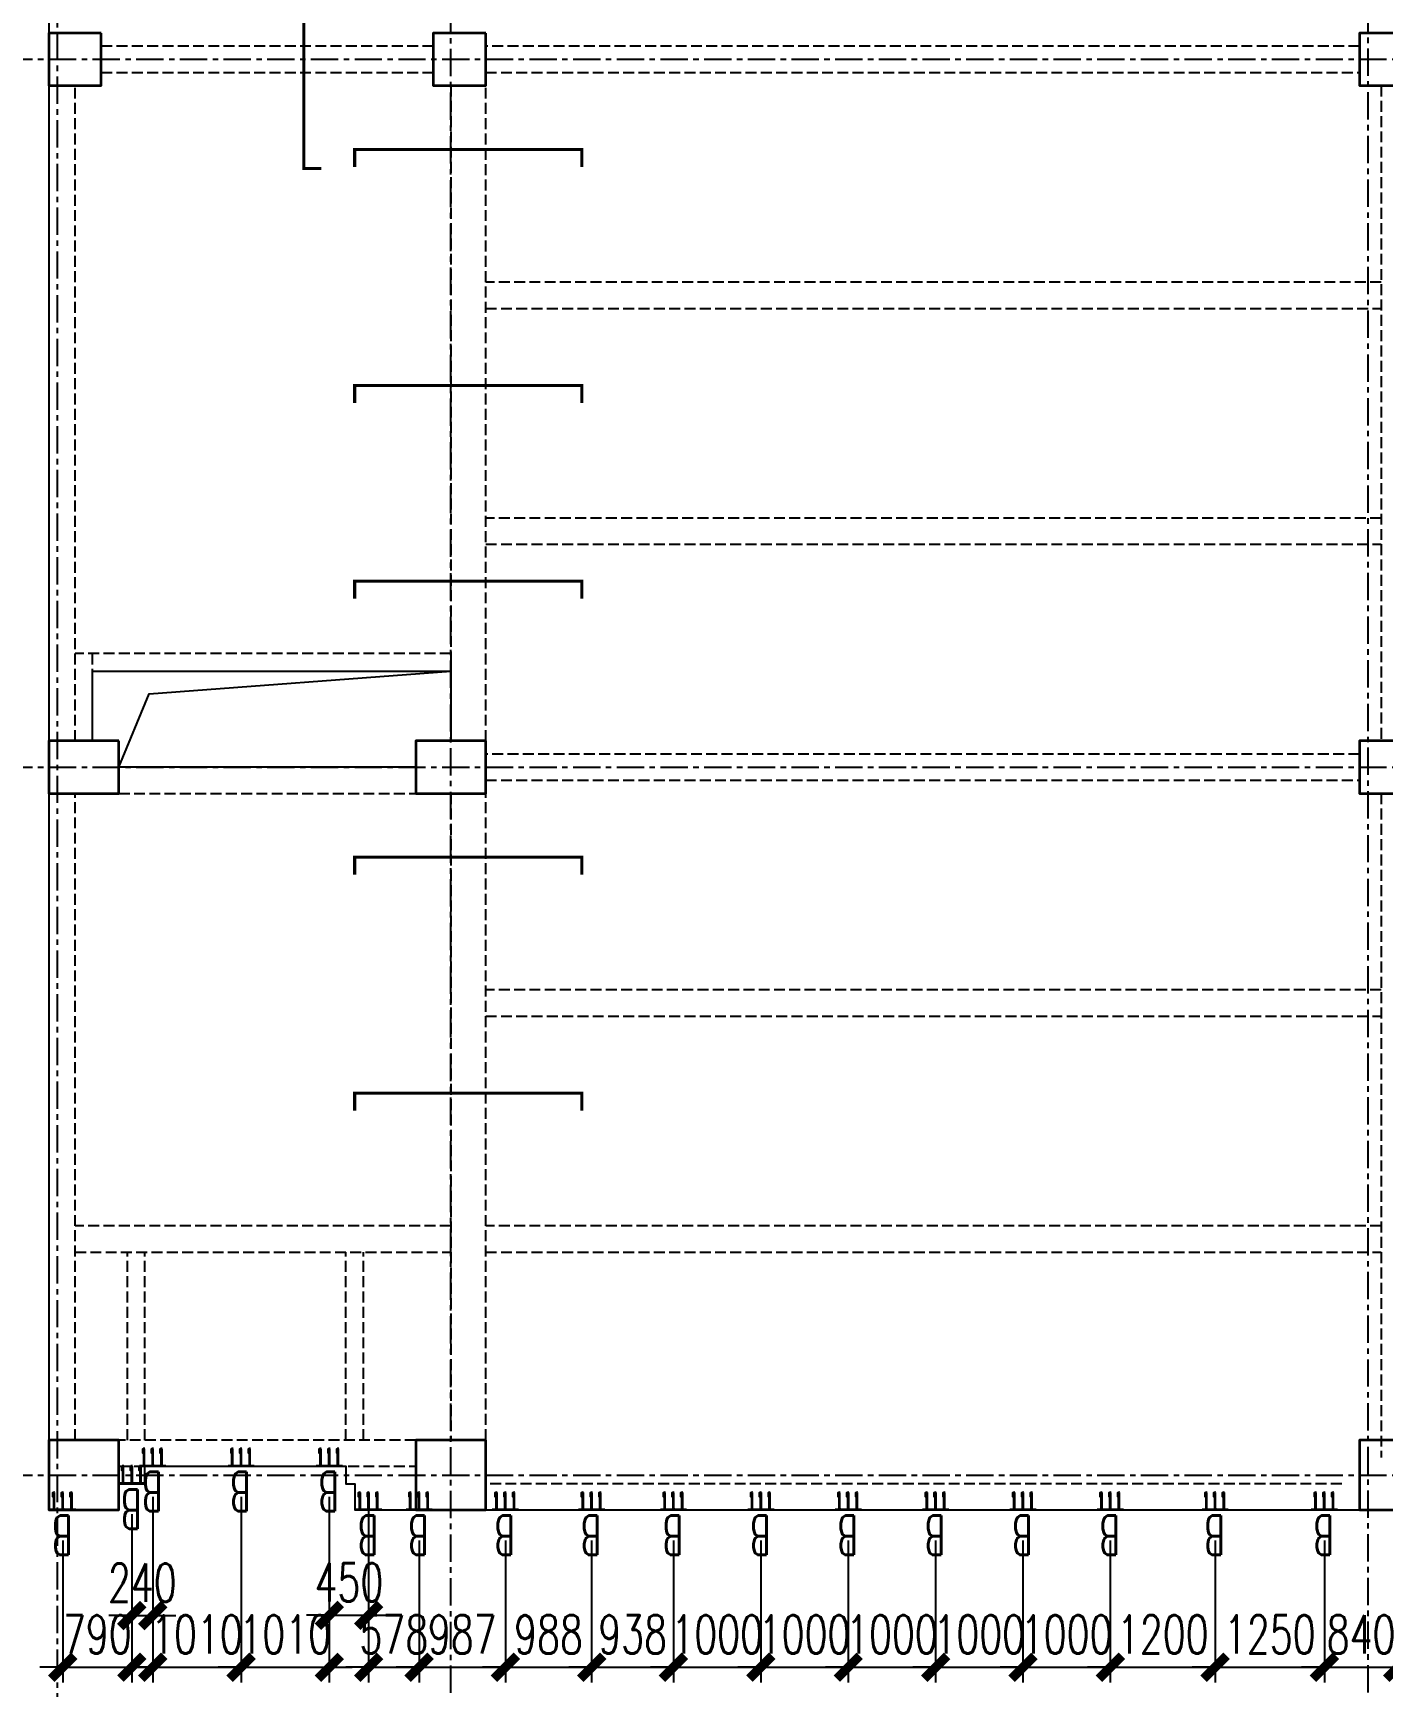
# Model space of a CAD drawing. Extents: x 782294 to 1727252, y -631030 to 17645.
# Drawn here: x 1540770 to 1556221, y -248356 to -229431 of the extents above; entities that cross this region are included whole.
import ezdxf

# ---------------------------------------------------------------- set-up
doc = ezdxf.new("R2010")
doc.units = 0
for name, pattern in [('10平面$0$DASH', [0.35, 0.25, -0.1]), ('__DASH', [0.35, 0.25, -0.1]), ('CENTER', [2, 1.25, -0.25, 0.25, -0.25]), ('DASHED', [0.75, 0.5, -0.25])]:
    doc.linetypes.add(name, pattern=pattern)
doc.layers.get('Defpoints').update_dxf_attribs({"color": 210})
for name, color, linetype in [('!ZN1-填充-8', 8, 'Continuous'), ('!ZN1-标注-173', 173, 'Continuous'), ('!ZN2-WALL-5', 5, 'Continuous'), ('2钢材断面', 2, 'Continuous'), ('30预埋件', 30, 'Continuous'), ('40钢材投影', 40, 'Continuous'), ('ALT_CEN-0-30', 1, 'CENTER'), ('DIM', 173, 'Continuous'), ('DOTE', 1, 'CENTER'), ('S-BEA1', 40, 'DASHED'), ('S-BKL1', 4, 'DASHED'), ('S-DK', 161, 'Continuous')]:
    doc.layers.add(name, color=color, linetype=linetype)
for name, color, linetype, lineweight in [('S-col', 2, 'Continuous', 0), ('楼板负筋钢筋', 14, 'Continuous', 35), ('砼柱', 2, 'Continuous', 35)]:
    doc.layers.add(name, color=color, linetype=linetype, lineweight=lineweight)
doc.styles.add('DHTEXT-1', font='romans.shx', dxfattribs={"width": 0.7, "bigfont": 'chinese.shx'})
doc.dimstyles.new('ZN175', dxfattribs={"dimscale": 175, "dimtxt": 2.5, "dimasz": 1.5, "dimexe": 1, "dimexo": 2, "dimgap": 0.9, "dimtad": 1, "dimdec": 0, "dimdsep": 46, "dimtxsty": 'DHTEXT-1', "dimblk": 'ARCHTICK', "dimcen": 2.5, "dimclrd": 173, "dimclre": 173, "dimclrt": 7, "dimazin": 2, "dimtfac": 1, "dimtdec": 0, "dimtix": 1, "dimtmove": 2, "dimatfit": 3, "dimfxl": 0, "dimtolj": 1, "dimtzin": 0, "dimarcsym": 0})
doc.dimstyles.new('ZN50', dxfattribs={"dimscale": 50, "dimtxt": 2.5, "dimasz": 1.5, "dimexe": 1, "dimexo": 2, "dimgap": 0.9, "dimtad": 1, "dimdec": 0, "dimdsep": 46, "dimtxsty": 'DHTEXT-1', "dimblk": 'ARCHTICK', "dimcen": 2.5, "dimclrd": 173, "dimclre": 173, "dimclrt": 7, "dimazin": 2, "dimtfac": 1, "dimtdec": 0, "dimtix": 1, "dimtmove": 2, "dimatfit": 3, "dimfxl": 0, "dimtolj": 1, "dimtzin": 12, "dimarcsym": 0})

# ---------------------------------------------------------------- blocks, each defined once
blk = doc.blocks.new('20250901082728')
at = {"layer": 'DOTE', "ltscale": 250}
for p, q in [((114600, -5993.9), (114600, 99662.3)), ((125100, -5988.9), (125100, 99662.3)), ((110100, -5810), (110100, 98940.2)), ((109500, 16200), (133969.2, 16200)), ((109500, 8100), (133969.2, 8100)), ((109500, 0), (133969.2, 0))]:
    blk.add_line(p, q, dxfattribs=at)
blk = doc.blocks.new('Z2')
at = {"layer": '砼柱', "lineweight": 35}
for points in [[(-15000, -73900), (-15600, -73900), (-15600, -74500), (-15000, -74500)], [(-10600, -73900), (-11200, -73900), (-11200, -74500), (-10600, -74500)], [(0, -73900), (-600, -73900), (-600, -74500), (0, -74500)], [(-14800, -82000), (-15600, -82000), (-15600, -82600), (-14800, -82600)], [(-10600, -82000), (-11400, -82000), (-11400, -82600), (-10600, -82600)], [(0, -82000), (-600, -82000), (-600, -82600), (0, -82600)], [(-14800, -90000), (-15600, -90000), (-15600, -90800), (-14800, -90800)], [(-10600, -90000), (-11400, -90000), (-11400, -90800), (-10600, -90800)], [(0, -90800), (0, -90000), (-600, -90000), (-600, -90800)]]:
    blk.add_lwpolyline(points, close=True, dxfattribs=at)
blk = doc.blocks.new('234')
at = {"layer": '!ZN1-填充-8'}
h = blk.add_hatch(color=252, dxfattribs=at)
h.dxf.hatch_style = 1
h.paths.add_polyline_path([(-105, -10), (-113, -10), (-105, -18)])
h = blk.add_hatch(color=252, dxfattribs=at)
h.dxf.hatch_style = 1
h.paths.add_polyline_path([(-95, -18), (-105, -18), (-105, -10), (-95, -10)])
h = blk.add_hatch(color=252, dxfattribs=at)
h.dxf.hatch_style = 1
h.paths.add_polyline_path([(-95, -10), (-87, -10), (-95, -18)])
h = blk.add_hatch(color=252, dxfattribs=at)
h.dxf.hatch_style = 1
h.paths.add_polyline_path([(-5, -10), (-13, -10), (-5, -18)])
h = blk.add_hatch(color=252, dxfattribs=at)
h.dxf.hatch_style = 1
h.paths.add_polyline_path([(5, -18), (-5, -18), (-5, -10), (5, -10)])
h = blk.add_hatch(color=252, dxfattribs=at)
h.dxf.hatch_style = 1
h.paths.add_polyline_path([(5, -10), (13, -10), (5, -18)])
h = blk.add_hatch(color=252, dxfattribs=at)
h.dxf.hatch_style = 1
h.paths.add_polyline_path([(95, -10), (87, -10), (95, -18)])
h = blk.add_hatch(color=252, dxfattribs=at)
h.dxf.hatch_style = 1
h.paths.add_polyline_path([(105, -18), (95, -18), (95, -10), (105, -10)])
h = blk.add_hatch(color=252, dxfattribs=at)
h.dxf.hatch_style = 1
h.paths.add_polyline_path([(105, -10), (113, -10), (105, -18)])
at = {"layer": '2钢材断面'}
for p, q in [((-150, 0), (-150, -10)), ((150, 0), (-150, 0)), ((150, 0), (150, -10)), ((-94, -10), (-150, -10)), ((0, -10), (-94, -10)), ((106, -10), (0, -10)), ((150, -10), (106, -10))]:
    blk.add_line(p, q, dxfattribs=at)
at = {"layer": '40钢材投影'}
for p, q in [((-105, -18), (-113, -10)), ((-105, -10), (-105, -200)), ((-95, -10), (-95, -200)), ((-95, -18), (-87, -10)), ((-5, -18), (-13, -10)), ((-5, -10), (-5, -200)), ((5, -10), (5, -200)), ((5, -18), (13, -10)), ((95, -18), (87, -10)), ((95, -10), (95, -200)), ((105, -10), (105, -200)), ((105, -18), (113, -10)), ((-95, -200), (-105, -200)), ((5, -200), (-5, -200)), ((105, -200), (95, -200))]:
    blk.add_line(p, q, dxfattribs=at)
for points in [[(-95, -172), (-95, -150), (-85, -150), (-85, -200), (-95, -200), (-95, -184)], [(5, -172), (5, -150), (15, -150), (15, -200), (5, -200), (5, -184)], [(105, -172), (105, -150), (115, -150), (115, -200), (105, -200), (105, -184)]]:
    blk.add_lwpolyline(points, dxfattribs=at)
at = {"layer": 'ALT_CEN-0-30', "ltscale": 0.3}
for p, q in [((-100, 0), (-100, -215)), ((0, 0), (0, -215)), ((100, 0), (100, -215))]:
    blk.add_line(p, q, dxfattribs=at)
blk = doc.blocks.new('20250902144919')
at = {"layer": '40钢材投影', "color": 2, "ltscale": 500}
blk.add_blockref('234', (0, 0), dxfattribs=at)
at = {"layer": '30预埋件', "style": 'DHTEXT-1', "text_generation_flag": 6, "width": 0.55}
blk.add_attdef('B', (-105, 65), '', height=450, rotation=180, dxfattribs=at)
blk = doc.blocks.new('20250902170249')
at = {"ltscale": 500, "rotation": 180}
for p in [(111190, 100), (112200, 100), (113210, 100), (110950, -100), (110160, -400), (113660, -400), (114238, -400), (115225, -400), (116213, -400), (117150, -400), (118150, -400), (119150, -400), (120150, -400), (121150, -400), (122150, -400), (123350, -400), (124600, -400)]:
    blk.add_blockref('20250902144919', p, dxfattribs=at).add_auto_attribs({'B': 'B'})
blk = doc.blocks.new('_ArchTick')
at = {"color": 0, "linetype": 'ByBlock', "const_width": 0.4}
blk.add_lwpolyline([(-0.5, -0.5), (0.5, 0.5)], dxfattribs=at)
blk = doc.blocks.new('*D136')
at = {"layer": 'Defpoints', "color": 0, "ltscale": 500, "transparency": 16777216}
for p in [(1541901, -246031), (1541111, -246331), (1541901, -248131)]:
    blk.add_point(p, dxfattribs=at)
at = {"layer": 'DIM', "color": 173, "linetype": 'ByBlock', "lineweight": -2, "ltscale": 500, "transparency": 16777216}
for p, q in [((1541901, -246381), (1541901, -248306)), ((1541111, -246681), (1541111, -248306)), ((1541111, -248131), (1540849, -248131)), ((1541111, -248131), (1541901, -248131)), ((1541901, -248131), (1542164, -248131))]:
    blk.add_line(p, q, dxfattribs=at)
at = {"layer": 'DIM', "color": 173, "lineweight": -2, "ltscale": 500, "transparency": 16777216, "xscale": 262.5, "yscale": 262.5, "zscale": 262.5}
blk.add_blockref('_ArchTick', (1541111, -248131), dxfattribs=at)
at = {"layer": 'DIM', "color": 173, "lineweight": -2, "ltscale": 500, "transparency": 16777216, "xscale": 262.5, "yscale": 262.5, "zscale": 262.5, "rotation": 180}
blk.add_blockref('_ArchTick', (1541901, -248131), dxfattribs=at)
at = {"layer": 'DIM', "color": 7, "ltscale": 500, "transparency": 16777216, "insert": (1541506, -247755), "char_height": 437.5, "attachment_point": 5, "style": 'DHTEXT-1'}
blk.add_mtext('\\A1;790', dxfattribs=at)
blk = doc.blocks.new('*D137')
at = {"layer": 'Defpoints', "color": 0, "ltscale": 1750, "transparency": 16777216}
for p in [(1542141, -245831), (1543151, -245931), (1543151, -248131)]:
    blk.add_point(p, dxfattribs=at)
at = {"layer": 'DIM', "color": 173, "linetype": 'ByBlock', "lineweight": -2, "ltscale": 1750, "transparency": 16777216}
for p, q in [((1542141, -246181), (1542141, -248306)), ((1543151, -246281), (1543151, -248306)), ((1542141, -248131), (1541879, -248131)), ((1542141, -248131), (1543151, -248131)), ((1543151, -248131), (1543414, -248131))]:
    blk.add_line(p, q, dxfattribs=at)
at = {"layer": 'DIM', "color": 173, "lineweight": -2, "ltscale": 1750, "transparency": 16777216, "xscale": 262.5, "yscale": 262.5, "zscale": 262.5}
blk.add_blockref('_ArchTick', (1542141, -248131), dxfattribs=at)
at = {"layer": 'DIM', "color": 173, "lineweight": -2, "ltscale": 1750, "transparency": 16777216, "xscale": 262.5, "yscale": 262.5, "zscale": 262.5, "rotation": 180}
blk.add_blockref('_ArchTick', (1543151, -248131), dxfattribs=at)
at = {"layer": 'DIM', "color": 7, "ltscale": 1750, "transparency": 16777216, "insert": (1542646, -247755), "char_height": 437.5, "attachment_point": 5, "style": 'DHTEXT-1'}
blk.add_mtext('\\A1;1010', dxfattribs=at)
blk = doc.blocks.new('*D138')
at = {"layer": 'Defpoints', "color": 0, "ltscale": 1750, "transparency": 16777216}
for p in [(1542141, -245831), (1541901, -246031), (1542141, -247540)]:
    blk.add_point(p, dxfattribs=at)
at = {"layer": 'DIM', "color": 173, "linetype": 'ByBlock', "lineweight": -2, "ltscale": 1750, "transparency": 16777216}
for p, q in [((1542141, -246181), (1542141, -247715)), ((1541901, -246381), (1541901, -247715)), ((1541901, -247540), (1541639, -247540)), ((1541901, -247540), (1542141, -247540)), ((1542141, -247540), (1542404, -247540))]:
    blk.add_line(p, q, dxfattribs=at)
at = {"layer": 'DIM', "color": 173, "lineweight": -2, "ltscale": 1750, "transparency": 16777216, "xscale": 262.5, "yscale": 262.5, "zscale": 262.5}
blk.add_blockref('_ArchTick', (1541901, -247540), dxfattribs=at)
at = {"layer": 'DIM', "color": 173, "lineweight": -2, "ltscale": 1750, "transparency": 16777216, "xscale": 262.5, "yscale": 262.5, "zscale": 262.5, "rotation": 180}
blk.add_blockref('_ArchTick', (1542141, -247540), dxfattribs=at)
at = {"layer": 'DIM', "color": 7, "ltscale": 1750, "transparency": 16777216, "insert": (1542021, -247164), "char_height": 437.5, "attachment_point": 5, "style": 'DHTEXT-1'}
blk.add_mtext('\\A1;240', dxfattribs=at)
blk = doc.blocks.new('*D139')
at = {"layer": 'Defpoints', "color": 0, "ltscale": 1750, "transparency": 16777216}
for p in [(1544161, -245831), (1544611, -245831), (1544611, -247536)]:
    blk.add_point(p, dxfattribs=at)
at = {"layer": 'DIM', "color": 173, "linetype": 'ByBlock', "lineweight": -2, "ltscale": 1750, "transparency": 16777216}
for p, q in [((1544161, -246181), (1544161, -247711)), ((1544611, -246181), (1544611, -247711)), ((1544161, -247536), (1543899, -247536)), ((1544161, -247536), (1544611, -247536)), ((1544611, -247536), (1544874, -247536))]:
    blk.add_line(p, q, dxfattribs=at)
at = {"layer": 'DIM', "color": 173, "lineweight": -2, "ltscale": 1750, "transparency": 16777216, "xscale": 262.5, "yscale": 262.5, "zscale": 262.5}
blk.add_blockref('_ArchTick', (1544161, -247536), dxfattribs=at)
at = {"layer": 'DIM', "color": 173, "lineweight": -2, "ltscale": 1750, "transparency": 16777216, "xscale": 262.5, "yscale": 262.5, "zscale": 262.5, "rotation": 180}
blk.add_blockref('_ArchTick', (1544611, -247536), dxfattribs=at)
at = {"layer": 'DIM', "color": 7, "ltscale": 1750, "transparency": 16777216, "insert": (1544386, -247160), "char_height": 437.5, "attachment_point": 5, "style": 'DHTEXT-1'}
blk.add_mtext('\\A1;450', dxfattribs=at)
blk = doc.blocks.new('*D140')
at = {"layer": 'Defpoints', "color": 0, "ltscale": 1750, "transparency": 16777216}
for p in [(1543151, -245831), (1544161, -245831), (1544161, -248131)]:
    blk.add_point(p, dxfattribs=at)
at = {"layer": 'DIM', "color": 173, "linetype": 'ByBlock', "lineweight": -2, "ltscale": 1750, "transparency": 16777216}
for p, q in [((1543151, -246181), (1543151, -248306)), ((1544161, -246181), (1544161, -248306)), ((1543151, -248131), (1542889, -248131)), ((1543151, -248131), (1544161, -248131)), ((1544161, -248131), (1544424, -248131))]:
    blk.add_line(p, q, dxfattribs=at)
at = {"layer": 'DIM', "color": 173, "lineweight": -2, "ltscale": 1750, "transparency": 16777216, "xscale": 262.5, "yscale": 262.5, "zscale": 262.5}
blk.add_blockref('_ArchTick', (1543151, -248131), dxfattribs=at)
at = {"layer": 'DIM', "color": 173, "lineweight": -2, "ltscale": 1750, "transparency": 16777216, "xscale": 262.5, "yscale": 262.5, "zscale": 262.5, "rotation": 180}
blk.add_blockref('_ArchTick', (1544161, -248131), dxfattribs=at)
at = {"layer": 'DIM', "color": 7, "ltscale": 1750, "transparency": 16777216, "insert": (1543656, -247755), "char_height": 437.5, "attachment_point": 5, "style": 'DHTEXT-1'}
blk.add_mtext('\\A1;1010', dxfattribs=at)
blk = doc.blocks.new('*D141')
at = {"layer": 'Defpoints', "color": 0, "ltscale": 1750, "transparency": 16777216}
for p in [(1555551, -246331), (1556391, -246331), (1556391, -248131)]:
    blk.add_point(p, dxfattribs=at)
at = {"layer": 'DIM', "color": 173, "linetype": 'ByBlock', "lineweight": -2, "ltscale": 1750, "transparency": 16777216}
for p, q in [((1555551, -246681), (1555551, -248306)), ((1556391, -246681), (1556391, -248306)), ((1555551, -248131), (1555289, -248131)), ((1555551, -248131), (1556391, -248131)), ((1556391, -248131), (1556654, -248131))]:
    blk.add_line(p, q, dxfattribs=at)
at = {"layer": 'DIM', "color": 173, "lineweight": -2, "ltscale": 1750, "transparency": 16777216, "xscale": 262.5, "yscale": 262.5, "zscale": 262.5}
blk.add_blockref('_ArchTick', (1555551, -248131), dxfattribs=at)
at = {"layer": 'DIM', "color": 173, "lineweight": -2, "ltscale": 1750, "transparency": 16777216, "xscale": 262.5, "yscale": 262.5, "zscale": 262.5, "rotation": 180}
blk.add_blockref('_ArchTick', (1556391, -248131), dxfattribs=at)
at = {"layer": 'DIM', "color": 7, "ltscale": 1750, "transparency": 16777216, "insert": (1555971, -247755), "char_height": 437.5, "attachment_point": 5, "style": 'DHTEXT-1'}
blk.add_mtext('\\A1;840', dxfattribs=at)
blk = doc.blocks.new('*D142')
at = {"layer": 'Defpoints', "color": 0, "ltscale": 1750, "transparency": 16777216}
for p in [(1554301, -246331), (1555551, -246331), (1555551, -248131)]:
    blk.add_point(p, dxfattribs=at)
at = {"layer": 'DIM', "color": 173, "linetype": 'ByBlock', "lineweight": -2, "ltscale": 1750, "transparency": 16777216}
for p, q in [((1554301, -246681), (1554301, -248306)), ((1555551, -246681), (1555551, -248306)), ((1554301, -248131), (1554039, -248131)), ((1554301, -248131), (1555551, -248131)), ((1555551, -248131), (1555814, -248131))]:
    blk.add_line(p, q, dxfattribs=at)
at = {"layer": 'DIM', "color": 173, "lineweight": -2, "ltscale": 1750, "transparency": 16777216, "xscale": 262.5, "yscale": 262.5, "zscale": 262.5}
blk.add_blockref('_ArchTick', (1554301, -248131), dxfattribs=at)
at = {"layer": 'DIM', "color": 173, "lineweight": -2, "ltscale": 1750, "transparency": 16777216, "xscale": 262.5, "yscale": 262.5, "zscale": 262.5, "rotation": 180}
blk.add_blockref('_ArchTick', (1555551, -248131), dxfattribs=at)
at = {"layer": 'DIM', "color": 7, "ltscale": 1750, "transparency": 16777216, "insert": (1554926, -247755), "char_height": 437.5, "attachment_point": 5, "style": 'DHTEXT-1'}
blk.add_mtext('\\A1;1250', dxfattribs=at)
blk = doc.blocks.new('*D143')
at = {"layer": 'Defpoints', "color": 0, "ltscale": 1750, "transparency": 16777216}
for p in [(1553101, -246331), (1554301, -246331), (1554301, -248131)]:
    blk.add_point(p, dxfattribs=at)
at = {"layer": 'DIM', "color": 173, "linetype": 'ByBlock', "lineweight": -2, "ltscale": 1750, "transparency": 16777216}
for p, q in [((1553101, -246681), (1553101, -248306)), ((1554301, -246681), (1554301, -248306)), ((1553101, -248131), (1552839, -248131)), ((1553101, -248131), (1554301, -248131)), ((1554301, -248131), (1554564, -248131))]:
    blk.add_line(p, q, dxfattribs=at)
at = {"layer": 'DIM', "color": 173, "lineweight": -2, "ltscale": 1750, "transparency": 16777216, "xscale": 262.5, "yscale": 262.5, "zscale": 262.5}
blk.add_blockref('_ArchTick', (1553101, -248131), dxfattribs=at)
at = {"layer": 'DIM', "color": 173, "lineweight": -2, "ltscale": 1750, "transparency": 16777216, "xscale": 262.5, "yscale": 262.5, "zscale": 262.5, "rotation": 180}
blk.add_blockref('_ArchTick', (1554301, -248131), dxfattribs=at)
at = {"layer": 'DIM', "color": 7, "ltscale": 1750, "transparency": 16777216, "insert": (1553701, -247755), "char_height": 437.5, "attachment_point": 5, "style": 'DHTEXT-1'}
blk.add_mtext('\\A1;1200', dxfattribs=at)
blk = doc.blocks.new('*D144')
at = {"layer": 'Defpoints', "color": 0, "ltscale": 1750, "transparency": 16777216}
for p in [(1552101, -246331), (1553101, -246331), (1553101, -248131)]:
    blk.add_point(p, dxfattribs=at)
at = {"layer": 'DIM', "color": 173, "linetype": 'ByBlock', "lineweight": -2, "ltscale": 1750, "transparency": 16777216}
for p, q in [((1552101, -246681), (1552101, -248306)), ((1553101, -246681), (1553101, -248306)), ((1552101, -248131), (1551839, -248131)), ((1552101, -248131), (1553101, -248131)), ((1553101, -248131), (1553364, -248131))]:
    blk.add_line(p, q, dxfattribs=at)
at = {"layer": 'DIM', "color": 173, "lineweight": -2, "ltscale": 1750, "transparency": 16777216, "xscale": 262.5, "yscale": 262.5, "zscale": 262.5}
blk.add_blockref('_ArchTick', (1552101, -248131), dxfattribs=at)
at = {"layer": 'DIM', "color": 173, "lineweight": -2, "ltscale": 1750, "transparency": 16777216, "xscale": 262.5, "yscale": 262.5, "zscale": 262.5, "rotation": 180}
blk.add_blockref('_ArchTick', (1553101, -248131), dxfattribs=at)
at = {"layer": 'DIM', "color": 7, "ltscale": 1750, "transparency": 16777216, "insert": (1552601, -247755), "char_height": 437.5, "attachment_point": 5, "style": 'DHTEXT-1'}
blk.add_mtext('\\A1;1000', dxfattribs=at)
blk = doc.blocks.new('*D145')
at = {"layer": 'Defpoints', "color": 0, "ltscale": 1750, "transparency": 16777216}
for p in [(1551101, -246331), (1552101, -246331), (1552101, -248131)]:
    blk.add_point(p, dxfattribs=at)
at = {"layer": 'DIM', "color": 173, "linetype": 'ByBlock', "lineweight": -2, "ltscale": 1750, "transparency": 16777216}
for p, q in [((1551101, -246681), (1551101, -248306)), ((1552101, -246681), (1552101, -248306)), ((1551101, -248131), (1550839, -248131)), ((1551101, -248131), (1552101, -248131)), ((1552101, -248131), (1552364, -248131))]:
    blk.add_line(p, q, dxfattribs=at)
at = {"layer": 'DIM', "color": 173, "lineweight": -2, "ltscale": 1750, "transparency": 16777216, "xscale": 262.5, "yscale": 262.5, "zscale": 262.5}
blk.add_blockref('_ArchTick', (1551101, -248131), dxfattribs=at)
at = {"layer": 'DIM', "color": 173, "lineweight": -2, "ltscale": 1750, "transparency": 16777216, "xscale": 262.5, "yscale": 262.5, "zscale": 262.5, "rotation": 180}
blk.add_blockref('_ArchTick', (1552101, -248131), dxfattribs=at)
at = {"layer": 'DIM', "color": 7, "ltscale": 1750, "transparency": 16777216, "insert": (1551601, -247755), "char_height": 437.5, "attachment_point": 5, "style": 'DHTEXT-1'}
blk.add_mtext('\\A1;1000', dxfattribs=at)
blk = doc.blocks.new('*D146')
at = {"layer": 'Defpoints', "color": 0, "ltscale": 1750, "transparency": 16777216}
for p in [(1550101, -246331), (1551101, -246331), (1551101, -248131)]:
    blk.add_point(p, dxfattribs=at)
at = {"layer": 'DIM', "color": 173, "linetype": 'ByBlock', "lineweight": -2, "ltscale": 1750, "transparency": 16777216}
for p, q in [((1550101, -246681), (1550101, -248306)), ((1551101, -246681), (1551101, -248306)), ((1550101, -248131), (1549839, -248131)), ((1550101, -248131), (1551101, -248131)), ((1551101, -248131), (1551364, -248131))]:
    blk.add_line(p, q, dxfattribs=at)
at = {"layer": 'DIM', "color": 173, "lineweight": -2, "ltscale": 1750, "transparency": 16777216, "xscale": 262.5, "yscale": 262.5, "zscale": 262.5}
blk.add_blockref('_ArchTick', (1550101, -248131), dxfattribs=at)
at = {"layer": 'DIM', "color": 173, "lineweight": -2, "ltscale": 1750, "transparency": 16777216, "xscale": 262.5, "yscale": 262.5, "zscale": 262.5, "rotation": 180}
blk.add_blockref('_ArchTick', (1551101, -248131), dxfattribs=at)
at = {"layer": 'DIM', "color": 7, "ltscale": 1750, "transparency": 16777216, "insert": (1550601, -247755), "char_height": 437.5, "attachment_point": 5, "style": 'DHTEXT-1'}
blk.add_mtext('\\A1;1000', dxfattribs=at)
blk = doc.blocks.new('*D147')
at = {"layer": 'Defpoints', "color": 0, "ltscale": 1750, "transparency": 16777216}
for p in [(1549101, -246331), (1550101, -246331), (1550101, -248131)]:
    blk.add_point(p, dxfattribs=at)
at = {"layer": 'DIM', "color": 173, "linetype": 'ByBlock', "lineweight": -2, "ltscale": 1750, "transparency": 16777216}
for p, q in [((1549101, -246681), (1549101, -248306)), ((1550101, -246681), (1550101, -248306)), ((1549101, -248131), (1548839, -248131)), ((1549101, -248131), (1550101, -248131)), ((1550101, -248131), (1550364, -248131))]:
    blk.add_line(p, q, dxfattribs=at)
at = {"layer": 'DIM', "color": 173, "lineweight": -2, "ltscale": 1750, "transparency": 16777216, "xscale": 262.5, "yscale": 262.5, "zscale": 262.5}
blk.add_blockref('_ArchTick', (1549101, -248131), dxfattribs=at)
at = {"layer": 'DIM', "color": 173, "lineweight": -2, "ltscale": 1750, "transparency": 16777216, "xscale": 262.5, "yscale": 262.5, "zscale": 262.5, "rotation": 180}
blk.add_blockref('_ArchTick', (1550101, -248131), dxfattribs=at)
at = {"layer": 'DIM', "color": 7, "ltscale": 1750, "transparency": 16777216, "insert": (1549601, -247755), "char_height": 437.5, "attachment_point": 5, "style": 'DHTEXT-1'}
blk.add_mtext('\\A1;1000', dxfattribs=at)
blk = doc.blocks.new('*D148')
at = {"layer": 'Defpoints', "color": 0, "ltscale": 1750, "transparency": 16777216}
for p in [(1548101, -246331), (1549101, -246331), (1549101, -248131)]:
    blk.add_point(p, dxfattribs=at)
at = {"layer": 'DIM', "color": 173, "linetype": 'ByBlock', "lineweight": -2, "ltscale": 1750, "transparency": 16777216}
for p, q in [((1548101, -246681), (1548101, -248306)), ((1549101, -246681), (1549101, -248306)), ((1548101, -248131), (1547839, -248131)), ((1548101, -248131), (1549101, -248131)), ((1549101, -248131), (1549364, -248131))]:
    blk.add_line(p, q, dxfattribs=at)
at = {"layer": 'DIM', "color": 173, "lineweight": -2, "ltscale": 1750, "transparency": 16777216, "xscale": 262.5, "yscale": 262.5, "zscale": 262.5}
blk.add_blockref('_ArchTick', (1548101, -248131), dxfattribs=at)
at = {"layer": 'DIM', "color": 173, "lineweight": -2, "ltscale": 1750, "transparency": 16777216, "xscale": 262.5, "yscale": 262.5, "zscale": 262.5, "rotation": 180}
blk.add_blockref('_ArchTick', (1549101, -248131), dxfattribs=at)
at = {"layer": 'DIM', "color": 7, "ltscale": 1750, "transparency": 16777216, "insert": (1548601, -247755), "char_height": 437.5, "attachment_point": 5, "style": 'DHTEXT-1'}
blk.add_mtext('\\A1;1000', dxfattribs=at)
blk = doc.blocks.new('*D149')
at = {"layer": 'Defpoints', "color": 0, "ltscale": 1750, "transparency": 16777216}
for p in [(1547164, -246331), (1548101, -246331), (1548101, -248131)]:
    blk.add_point(p, dxfattribs=at)
at = {"layer": 'DIM', "color": 173, "linetype": 'ByBlock', "lineweight": -2, "ltscale": 1750, "transparency": 16777216}
for p, q in [((1547164, -246681), (1547164, -248306)), ((1548101, -246681), (1548101, -248306)), ((1547164, -248131), (1546901, -248131)), ((1547164, -248131), (1548101, -248131)), ((1548101, -248131), (1548364, -248131))]:
    blk.add_line(p, q, dxfattribs=at)
at = {"layer": 'DIM', "color": 173, "lineweight": -2, "ltscale": 1750, "transparency": 16777216, "xscale": 262.5, "yscale": 262.5, "zscale": 262.5}
blk.add_blockref('_ArchTick', (1547164, -248131), dxfattribs=at)
at = {"layer": 'DIM', "color": 173, "lineweight": -2, "ltscale": 1750, "transparency": 16777216, "xscale": 262.5, "yscale": 262.5, "zscale": 262.5, "rotation": 180}
blk.add_blockref('_ArchTick', (1548101, -248131), dxfattribs=at)
at = {"layer": 'DIM', "color": 7, "ltscale": 1750, "transparency": 16777216, "insert": (1547633, -247755), "char_height": 437.5, "attachment_point": 5, "style": 'DHTEXT-1'}
blk.add_mtext('\\A1;938', dxfattribs=at)
blk = doc.blocks.new('*D150')
at = {"layer": 'Defpoints', "color": 0, "ltscale": 1750, "transparency": 16777216}
for p in [(1546176, -246331), (1547164, -246331), (1547164, -248131)]:
    blk.add_point(p, dxfattribs=at)
at = {"layer": 'DIM', "color": 173, "linetype": 'ByBlock', "lineweight": -2, "ltscale": 1750, "transparency": 16777216}
for p, q in [((1546176, -246681), (1546176, -248306)), ((1547164, -246681), (1547164, -248306)), ((1546176, -248131), (1545914, -248131)), ((1546176, -248131), (1547164, -248131)), ((1547164, -248131), (1547426, -248131))]:
    blk.add_line(p, q, dxfattribs=at)
at = {"layer": 'DIM', "color": 173, "lineweight": -2, "ltscale": 1750, "transparency": 16777216, "xscale": 262.5, "yscale": 262.5, "zscale": 262.5}
blk.add_blockref('_ArchTick', (1546176, -248131), dxfattribs=at)
at = {"layer": 'DIM', "color": 173, "lineweight": -2, "ltscale": 1750, "transparency": 16777216, "xscale": 262.5, "yscale": 262.5, "zscale": 262.5, "rotation": 180}
blk.add_blockref('_ArchTick', (1547164, -248131), dxfattribs=at)
at = {"layer": 'DIM', "color": 7, "ltscale": 1750, "transparency": 16777216, "insert": (1546670, -247755), "char_height": 437.5, "attachment_point": 5, "style": 'DHTEXT-1'}
blk.add_mtext('\\A1;988', dxfattribs=at)
blk = doc.blocks.new('*D151')
at = {"layer": 'Defpoints', "color": 0, "ltscale": 1750, "transparency": 16777216}
for p in [(1545189, -246331), (1546176, -246331), (1546176, -248131)]:
    blk.add_point(p, dxfattribs=at)
at = {"layer": 'DIM', "color": 173, "linetype": 'ByBlock', "lineweight": -2, "ltscale": 1750, "transparency": 16777216}
for p, q in [((1545189, -246681), (1545189, -248306)), ((1546176, -246681), (1546176, -248306)), ((1545189, -248131), (1544926, -248131)), ((1545189, -248131), (1546176, -248131)), ((1546176, -248131), (1546439, -248131))]:
    blk.add_line(p, q, dxfattribs=at)
at = {"layer": 'DIM', "color": 173, "lineweight": -2, "ltscale": 1750, "transparency": 16777216, "xscale": 262.5, "yscale": 262.5, "zscale": 262.5}
blk.add_blockref('_ArchTick', (1545189, -248131), dxfattribs=at)
at = {"layer": 'DIM', "color": 173, "lineweight": -2, "ltscale": 1750, "transparency": 16777216, "xscale": 262.5, "yscale": 262.5, "zscale": 262.5, "rotation": 180}
blk.add_blockref('_ArchTick', (1546176, -248131), dxfattribs=at)
at = {"layer": 'DIM', "color": 7, "ltscale": 1750, "transparency": 16777216, "insert": (1545683, -247755), "char_height": 437.5, "attachment_point": 5, "style": 'DHTEXT-1'}
blk.add_mtext('\\A1;987', dxfattribs=at)
blk = doc.blocks.new('*D152')
at = {"layer": 'Defpoints', "color": 0, "ltscale": 1750, "transparency": 16777216}
for p in [(1544611, -246331), (1545189, -246331), (1545189, -248131)]:
    blk.add_point(p, dxfattribs=at)
at = {"layer": 'DIM', "color": 173, "linetype": 'ByBlock', "lineweight": -2, "ltscale": 1750, "transparency": 16777216}
for p, q in [((1544611, -246681), (1544611, -248306)), ((1545189, -246681), (1545189, -248306)), ((1544611, -248131), (1544349, -248131)), ((1544611, -248131), (1545189, -248131)), ((1545189, -248131), (1545451, -248131))]:
    blk.add_line(p, q, dxfattribs=at)
at = {"layer": 'DIM', "color": 173, "lineweight": -2, "ltscale": 1750, "transparency": 16777216, "xscale": 262.5, "yscale": 262.5, "zscale": 262.5}
blk.add_blockref('_ArchTick', (1544611, -248131), dxfattribs=at)
at = {"layer": 'DIM', "color": 173, "lineweight": -2, "ltscale": 1750, "transparency": 16777216, "xscale": 262.5, "yscale": 262.5, "zscale": 262.5, "rotation": 180}
blk.add_blockref('_ArchTick', (1545189, -248131), dxfattribs=at)
at = {"layer": 'DIM', "color": 7, "ltscale": 1750, "transparency": 16777216, "insert": (1544900, -247755), "char_height": 437.5, "attachment_point": 5, "style": 'DHTEXT-1'}
blk.add_mtext('\\A1;578', dxfattribs=at)
blk = doc.blocks.new('*D1406')
at = {"layer": '!ZN1-标注-173', "color": 173, "linetype": 'ByBlock', "lineweight": -2, "ltscale": 1750, "transparency": 16777216}
for p, q in [((1541051, -248481), (1541051, -249354)), ((1541111, -248481), (1541111, -249354)), ((1541051, -249179), (1540789, -249179)), ((1541111, -249179), (1541051, -249179)), ((1541111, -249179), (1541374, -249179))]:
    blk.add_line(p, q, dxfattribs=at)
at = {"layer": 'Defpoints', "color": 0, "ltscale": 1750, "transparency": 16777216}
for p in [(1541051, -248131), (1541111, -248131), (1541051, -249179)]:
    blk.add_point(p, dxfattribs=at)
at = {"layer": '!ZN1-标注-173', "color": 173, "lineweight": -2, "ltscale": 1750, "transparency": 16777216, "xscale": 262.5, "yscale": 262.5, "zscale": 262.5}
blk.add_blockref('_ArchTick', (1541051, -249179), dxfattribs=at)
at = {"layer": '!ZN1-标注-173', "color": 173, "lineweight": -2, "ltscale": 1750, "transparency": 16777216, "xscale": 262.5, "yscale": 262.5, "zscale": 262.5, "rotation": 180}
blk.add_blockref('_ArchTick', (1541111, -249179), dxfattribs=at)
at = {"layer": '!ZN1-标注-173', "color": 7, "ltscale": 1750, "transparency": 16777216, "insert": (1541081, -248803), "char_height": 437.5, "attachment_point": 5, "style": 'DHTEXT-1'}
blk.add_mtext('\\A1;60', dxfattribs=at)
blk = doc.blocks.new('*D1407')
at = {"layer": '!ZN1-标注-173', "color": 173, "linetype": 'ByBlock', "lineweight": -2, "ltscale": 1750, "transparency": 16777216}
for p, q in [((1556051, -248481), (1556051, -249446)), ((1556391, -248481), (1556391, -249446)), ((1556051, -249271), (1555789, -249271)), ((1556051, -249271), (1556391, -249271)), ((1556391, -249271), (1556654, -249271))]:
    blk.add_line(p, q, dxfattribs=at)
at = {"layer": 'Defpoints', "color": 0, "ltscale": 1750, "transparency": 16777216}
for p in [(1556051, -248131), (1556391, -248131), (1556391, -249271)]:
    blk.add_point(p, dxfattribs=at)
at = {"layer": '!ZN1-标注-173', "color": 173, "lineweight": -2, "ltscale": 1750, "transparency": 16777216, "xscale": 262.5, "yscale": 262.5, "zscale": 262.5}
blk.add_blockref('_ArchTick', (1556051, -249271), dxfattribs=at)
at = {"layer": '!ZN1-标注-173', "color": 173, "lineweight": -2, "ltscale": 1750, "transparency": 16777216, "xscale": 262.5, "yscale": 262.5, "zscale": 262.5, "rotation": 180}
blk.add_blockref('_ArchTick', (1556391, -249271), dxfattribs=at)
at = {"layer": '!ZN1-标注-173', "color": 7, "ltscale": 1750, "transparency": 16777216, "insert": (1556221, -248895), "char_height": 437.5, "attachment_point": 5, "style": 'DHTEXT-1'}
blk.add_mtext('\\A1;340', dxfattribs=at)

msp = doc.modelspace()

# ---------------------------------------------------------------- linework, layer by layer
at = {"layer": '!ZN2-WALL-5'}
msp.add_lwpolyline([(1540951.3, -155731.2), (1540951.3, -246331.2), (1541751.3, -246331.2), (1541751.3, -246031.2), (1542051.3, -246031.2), (1542051.3, -245831.2), (1544351.3, -245831.2), (1544351.3, -246031.2), (1544451.3, -246031.2), (1544451.3, -246331.2), (1556551.3, -246331.2), (1556551.3, -213231.2), (1556251.3, -213231.2), (1556251.3, -204831.2), (1556551.3, -204831.2), (1556551.3, -169431.2)], dxfattribs=at)
at = {"layer": 'S-BEA1', "linetype": '__DASH', "ltscale": 500}
for p, q in [((1556201.3, -232281.2), (1545951.3, -232281.2)), ((1545951.3, -232581.2), (1556201.3, -232581.2)), ((1556201.3, -234981.2), (1545951.3, -234981.2)), ((1545951.3, -235281.2), (1556201.3, -235281.2)), ((1545551.3, -236531.2), (1541251.3, -236531.2)), ((1541451.3, -236731.2), (1545551.3, -236731.2)), ((1556201.3, -240381.2), (1545951.3, -240381.2)), ((1545951.3, -240681.2), (1556201.3, -240681.2)), ((1545551.3, -243081.2), (1541251.3, -243081.2)), ((1556201.3, -243081.2), (1545951.3, -243081.2)), ((1541251.3, -243381.2), (1545551.3, -243381.2)), ((1541851.3, -245531.2), (1541851.3, -243381.2)), ((1542051.3, -245531.2), (1542051.3, -243381.2)), ((1544351.3, -245531.2), (1544351.3, -243381.2)), ((1544551.3, -245531.2), (1544551.3, -243381.2)), ((1545951.3, -243381.2), (1556201.3, -243381.2))]:
    msp.add_line(p, q, dxfattribs=at)
at = {"layer": 'S-BKL1', "linetype": '10平面$0$DASH', "ltscale": 500}
for p, q in [((1545351.3, -229581.2), (1541551.3, -229581.2)), ((1555951.3, -229581.2), (1545951.3, -229581.2)), ((1541551.3, -229881.2), (1545351.3, -229881.2)), ((1545951.3, -229881.2), (1555951.3, -229881.2)), ((1540951.3, -230031.2), (1540951.3, -237531.2)), ((1541251.3, -237531.2), (1541251.3, -230031.2)), ((1545551.3, -230031.2), (1545551.3, -236631.2)), ((1545951.3, -237531.2), (1545951.3, -230031.2)), ((1556201.3, -230031.2), (1556201.3, -237531.2)), ((1541451.3, -237531.2), (1541451.3, -236531.2)), ((1545551.3, -236631.2), (1545551.3, -237531.2)), ((1555951.3, -237681.2), (1545951.3, -237681.2)), ((1545151.3, -237831.2), (1541751.3, -237831.2)), ((1545951.3, -237981.2), (1555951.3, -237981.2)), ((1540951.3, -238131.2), (1540951.3, -245531.2)), ((1541251.3, -245531.2), (1541251.3, -238131.2)), ((1541751.3, -238131.2), (1545151.3, -238131.2)), ((1545551.3, -238131.2), (1545551.3, -245531.2)), ((1545951.3, -245531.2), (1545951.3, -238131.2)), ((1556201.3, -238131.2), (1556201.3, -245731.2)), ((1545151.3, -245531.2), (1541751.3, -245531.2)), ((1541751.3, -245831.2), (1545151.3, -245831.2)), ((1555751.3, -246031.2), (1545951.3, -246031.2)), ((1545951.3, -246331.2), (1555751.3, -246331.2))]:
    msp.add_line(p, q, dxfattribs=at)
at = {"layer": 'S-DK'}
for points in [[(1541451.3, -237531.2), (1541451.3, -236731.2), (1545551.3, -236731.2), (1545551.3, -237531.2)], [(1541751.3, -237831.2), (1542099.3, -236990.4), (1545551.3, -236731.2)], [(1545151.3, -237831.2), (1541751.3, -237831.2)]]:
    msp.add_lwpolyline(points, dxfattribs=at)
at = {"layer": '楼板负筋钢筋', "lineweight": 35, "const_width": 35}
for points in [[(1544070.5, -230981.2), (1543870.5, -230981.2), (1543870.5, -228481.2), (1544070.5, -228481.2)], [(1544451.3, -230962.6), (1544451.3, -230762.6), (1547051.3, -230762.6), (1547051.3, -230962.6)], [(1544451.3, -233662.6), (1544451.3, -233462.6), (1547051.3, -233462.6), (1547051.3, -233662.6)], [(1544451.3, -235904.2), (1544451.3, -235704.2), (1547051.3, -235704.2), (1547051.3, -235904.2)], [(1544451.3, -239062.6), (1544451.3, -238862.6), (1547051.3, -238862.6), (1547051.3, -239062.6)], [(1544451.3, -241762.6), (1544451.3, -241562.6), (1547051.3, -241562.6), (1547051.3, -241762.6)]]:
    msp.add_lwpolyline(points, dxfattribs=at)

# ---------------------------------------------------------------- block references
at = {"ltscale": 2000}
msp.add_blockref('20250901082728', (1430951.4, -245931.2), dxfattribs=at)
at = {"ltscale": 500}
msp.add_blockref('20250902170249', (1430951.4, -245931.2), dxfattribs=at)
at = {"layer": 'S-col'}
msp.add_blockref('Z2', (1556551.3, -155531.2), dxfattribs=at)

# ---------------------------------------------------------------- dimensions: what is measured, and where the dimension line sits
at = {"layer": '!ZN1-标注-173', "ltscale": 1750}
for base, p1, p2, picture, middle in [((1541051.3, -249179.5), (1541111.3, -248131.2), (1541051.3, -248131.2), '*D1406', (1541081.3, -248803.2)), ((1556391.3, -249271.2), (1556051.3, -248131.2), (1556391.3, -248131.2), '*D1407', (1556221.3, -248894.9))]:
    dim = msp.add_linear_dim(base=base, p1=p1, p2=p2, dimstyle='ZN175', dxfattribs=at)
    dim.commit()
    dim.dimension.update_dxf_attribs({"geometry": picture, "text_midpoint": middle})
at = {"layer": 'DIM', "ltscale": 1750}
for base, p1, p2, picture, middle in [((1542141.4, -247539.9), (1541901.3, -246031.2), (1542141.4, -245831.2), '*D138', (1542021.3, -247163.7)), ((1543151.4, -248131.2), (1542141.4, -245831.2), (1543151.4, -245931.2), '*D137', (1542646.4, -247754.9)), ((1544161.4, -248131.2), (1543151.4, -245831.2), (1544161.4, -245831.2), '*D140', (1543656.4, -247754.9)), ((1544611.3, -247536.2), (1544161.4, -245831.2), (1544611.3, -245831.2), '*D139', (1544386.3, -247159.9)), ((1545188.9, -248131.2), (1544611.3, -246331.2), (1545188.9, -246331.2), '*D152', (1544900.1, -247754.9)), ((1546176.3664634, -248131.1713908), (1545188.8664634, -246331.1713928), (1546176.3664634, -246331.1713677), '*D151', (1545682.6164634, -247754.9213908)), ((1547163.8664634, -248131.1713908), (1546176.3664634, -246331.1713677), (1547163.8664634, -246331.1713677), '*D150', (1546670.1164634, -247754.9213908)), ((1548101.3664634, -248131.1713908), (1547163.8664634, -246331.1713677), (1548101.3664634, -246331.1713677), '*D149', (1547632.6164634, -247754.9213908)), ((1549101.4, -248131.2), (1548101.4, -246331.2), (1549101.4, -246331.2), '*D148', (1548601.4, -247754.9)), ((1550101.4, -248131.2), (1549101.4, -246331.2), (1550101.4, -246331.2), '*D147', (1549601.4, -247754.9)), ((1551101.4, -248131.2), (1550101.4, -246331.2), (1551101.4, -246331.2), '*D146', (1550601.4, -247754.9)), ((1552101.4, -248131.2), (1551101.4, -246331.2), (1552101.4, -246331.2), '*D145', (1551601.4, -247754.9)), ((1553101.4, -248131.2), (1552101.4, -246331.2), (1553101.4, -246331.2), '*D144', (1552601.4, -247754.9)), ((1554301.4, -248131.2), (1553101.4, -246331.2), (1554301.4, -246331.2), '*D143', (1553701.4, -247754.9)), ((1555551.4, -248131.2), (1554301.4, -246331.2), (1555551.4, -246331.2), '*D142', (1554926.4, -247754.9)), ((1556391.3, -248131.2), (1555551.4, -246331.2), (1556391.3, -246331.2), '*D141', (1555971.3, -247754.9))]:
    dim = msp.add_linear_dim(base=base, p1=p1, p2=p2, dimstyle='ZN175', dxfattribs=at)
    dim.commit()
    dim.dimension.update_dxf_attribs({"geometry": picture, "text_midpoint": middle})
at = {"layer": 'DIM', "ltscale": 500}
dim = msp.add_linear_dim(base=(1541901.3, -248131.2), p1=(1541111.3, -246331.2), p2=(1541901.3, -246031.2), dimstyle='ZN50', override={"dimscale": 175}, dxfattribs=at)
dim.commit()
dim.dimension.update_dxf_attribs({"geometry": '*D136', "text_midpoint": (1541506.3, -247754.9)})

doc.saveas('drawing.dxf')
